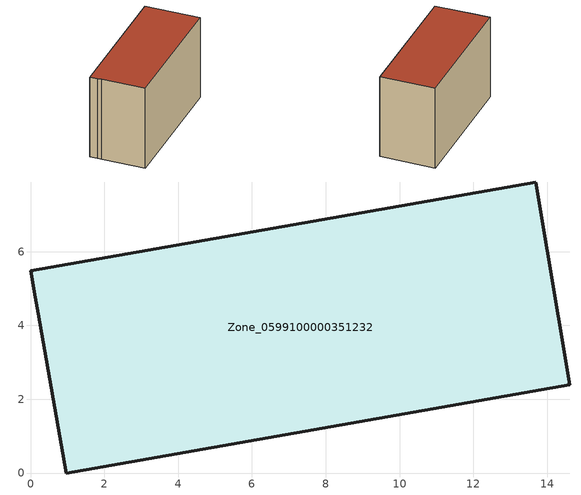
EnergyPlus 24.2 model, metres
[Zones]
Zone_0599100000351232
 floor ground (C_G): 0.2,4.32 0.13,4.76 0,5.49 13.7,7.89 14.62,2.4 0.96,0 z0
 wall outside (C_F): 0.96,0 14.62,2.4 13.7,7.89 0,5.49 0.13,4.76 0.2,4.32 0.96,0 z0:8.63
 roof outside (C_R): 0.13,4.76 0.2,4.32 0.96,0 14.62,2.4 13.7,7.89 0,5.49 z8.63
[BUILDING]
Pand.0599100000351232: North Axis=0; Terrain=City; Loads Convergence Tolerance Value=0.04; Temperature Convergence Tolerance Value=0.4; Solar Distribution=FullExterior; Maximum Number of Warmup Days=25; Minimum Number of Warmup Days=1
[Site:Location]
Rotterdam.The.Hague.AP_ZH_NLD Design_Conditions: Latitude=51.96; Longitude=4.45; Time Zone=1; Elevation=-4.5
[SITE:GROUNDTEMPERATURE:BUILDINGSURFACE]
18, 18, 18, 18, 18, 18, 18, 18, 18, 18, 18, 18
[MATERIAL] Thermal Absorptance=0.9; Solar Absorptance=0.7; Visible Absorptance=0.7
Name | Roughness | Thickness | Conductivity | Density | Specific Heat
G.TI.1992-2005 | MediumSmooth | 0.15 | 0.06 | 540 | 1210
F.TI.1992-2005 | Rough | 0.3 | 0.12 | 1920 | 840
R.TI.1992-2005 | MediumRough | 0.2 | 0.08 | 1500 | 1000
[CONSTRUCTION]
C_G: G.TI.1992-2005
C_F: F.TI.1992-2005
C_R: R.TI.1992-2005
[ZONE]
Zone_0599100000351232: Type=1; Multiplier=1; Ceiling Height=Autocalculate; Volume=Autocalculate; Floor Area=autocalculate; Part of Total Floor Area=Yes
[ZONEINFILTRATION:DESIGNFLOWRATE]
Infil_Zone_0599100000351232: Zone or ZoneList or Space or SpaceList=Zone_0599100000351232; Schedule=AlwaysOn; Design Flow Rate Calculation Method=Flow/Area; Flow Rate per Floor Area=0.0015; Constant Term Coefficient=1; Temperature Term Coefficient=0; Velocity Term Coefficient=0; Velocity Squared Term Coefficient=0
[HVACTEMPLATE:ZONE:IDEALLOADSAIRSYSTEM]
Zone_0599100000351232: Maximum Heating Supply Air Temperature=50; Minimum Cooling Supply Air Temperature=13; Maximum Heating Supply Air Humidity Ratio=0.0156; Minimum Cooling Supply Air Humidity Ratio=0.0077; Heating Limit=NoLimit; Cooling Limit=NoLimit; Dehumidification Control Type=ConstantSensibleHeatRatio; Cooling Sensible Heat Ratio=0.7; Dehumidification Setpoint=60; Humidification Control Type=None; Humidification Setpoint=30; Outdoor Air Method=None; Outdoor Air Flow Rate per Person=0.00944; Outdoor Air Flow Rate per Zone Floor Area=0; Outdoor Air Flow Rate per Zone=0; Demand Controlled Ventilation Type=None; Outdoor Air Economizer Type=NoEconomizer; Heat Recovery Type=None; Sensible Heat Recovery Effectiveness=0.7; Latent Heat Recovery Effectiveness=0.65
[ZONECONTROL:THERMOSTAT]
ThermostatControl_Zone_0599100000351232: Zone or ZoneList=Zone_0599100000351232; Control Type Schedule=DualSetpointControlType; Control 1=Thermostat_Zone_0599100000351232; Temperature Difference Between Cutout And Setpoint=0
[THERMOSTATSETPOINT:DUALSETPOINT]
Thermostat_Zone_0599100000351232: Heating Setpoint Temperature Schedule=HeatingSetpoint_Zone_0599100000351232; Cooling Setpoint Temperature Schedule=CoolingSetpoint_Zone_0599100000351232
[SCHEDULE:COMPACT]
HeatingSetpoint_Zone_0599100000351232: Through: 12/31, For: AllDays, Until: 24:00, 21
CoolingSetpoint_Zone_0599100000351232: Through: 12/31, For: AllDays, Until: 24:00, 24
DualSetpointControlType: Through: 12/31, For: AllDays, Until: 24:00, 4
AlwaysOn: Through: 12/31, For: AllDays, Until: 24:00, 1
